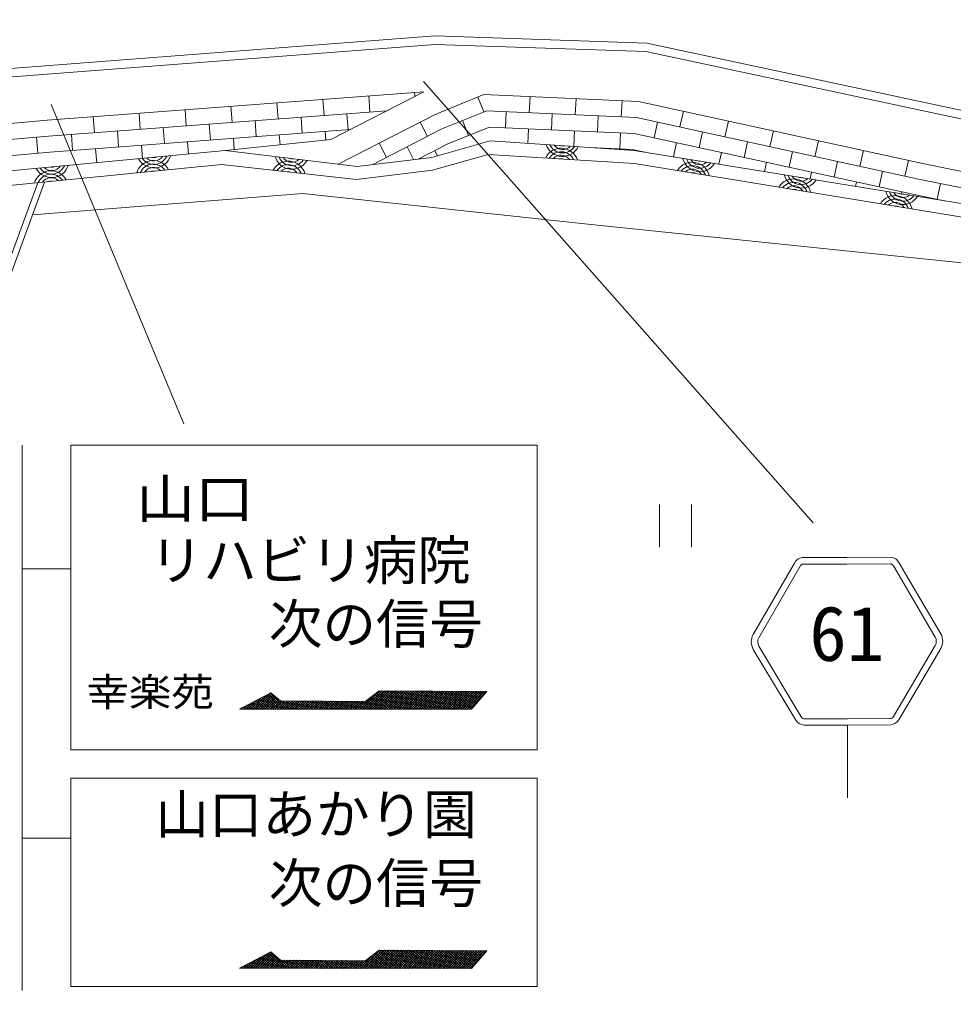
# Model space of a CAD drawing. Units: millimetres, scale not verified. Extents: x 40000 to 680000, y 20000 to 380000.
# Drawn here: x 251407 to 295022, y 243092 to 288422 of the extents above; entities that cross this region are included whole.
import ezdxf
from ezdxf.enums import TextEntityAlignment as Align

# ---------------------------------------------------------------- set-up
doc = ezdxf.new("R2010")
doc.units = ezdxf.units.MM
doc.header["$LTSCALE"] = 1000
doc.linetypes.add('CHAIN', pattern=[18.5, 12, -1.5, 3.5, -1.5])
for name, color, linetype, lineweight in [('M-BGD', 7, 'Continuous', 13), ('M-BMK', 2, 'CHAIN', 13), ('M-STR-STRC', 7, 'Continuous', 13), ('M-STR-STRD', 7, 'Continuous', 13)]:
    doc.layers.add(name, color=color, linetype=linetype, lineweight=lineweight)
doc.styles.add('ＭＳ ゴシック', font='')
doc.styles.get('ＭＳ ゴシック').set_extended_font_data('MS Gothic')

msp = doc.modelspace()

# ---------------------------------------------------------------- linework, layer by layer
at = {"layer": 'M-BGD'}
for p, q in [((265572, 284690), (265628, 283942)), ((267716, 284852), (267772, 284104)), ((269860, 285013), (269873, 284835)), ((272817, 284798), (273098, 284102)), ((275246, 284817), (275213, 284068)), ((277394, 284722), (277361, 283973)), ((261284, 284368), (261340, 283620)), ((263428, 284529), (263484, 283781)), ((279542, 284628), (279509, 283878)), ((252770, 282975), (268563, 284163)), ((254852, 283884), (254908, 283136)), ((256996, 284045), (257052, 283297)), ((259140, 284206), (259196, 283458)), ((264556, 283862), (264612, 283114)), ((270823, 283992), (266293, 281670)), ((266700, 284023), (266756, 283275)), ((271136, 283309), (273228, 284155)), ((273228, 284155), (280211, 283848)), ((274139, 284115), (274106, 283366)), ((276287, 284020), (276254, 283271)), ((278435, 283926), (278402, 283176)), ((280211, 283848), (293382, 280973)), ((282408, 284136), (282249, 283403)), ((258124, 283378), (258181, 282630)), ((260268, 283539), (260324, 282791)), ((262412, 283700), (262468, 282953)), ((270119, 283631), (270461, 282963)), ((271448, 282626), (273358, 283398)), ((272101, 283699), (272382, 283004)), ((273358, 283398), (280114, 283101)), ((275180, 283318), (275150, 282633)), ((281198, 283632), (281038, 282899)), ((284509, 283677), (284349, 282944)), ((240384, 281865), (252770, 282975)), ((252200, 282924), (252267, 282177)), ((252831, 282227), (266843, 283282)), ((253836, 283055), (253893, 282307)), ((255980, 283216), (256037, 282469)), ((261396, 282872), (261436, 282346)), ((263540, 283033), (263575, 282570)), ((265684, 283195), (265714, 282795)), ((267901, 281651), (271136, 283309)), ((277328, 283224), (277296, 282491)), ((279476, 283129), (279443, 282380)), ((280114, 283101), (293256, 280233)), ((283299, 283174), (283139, 282441)), ((286610, 283219), (286450, 282486)), ((257109, 282549), (257155, 281937)), ((259252, 282711), (259296, 282139)), ((268206, 282650), (268548, 281983)), ((269505, 282473), (269808, 281880)), ((270049, 281909), (271448, 282626)), ((278066, 282441), (280016, 282355)), ((278369, 282427), (278369, 282421)), ((282089, 282670), (281944, 282009)), ((285399, 282715), (285239, 281982)), ((288710, 282760), (288550, 282027)), ((240413, 281115), (252831, 282227)), ((254965, 282388), (255014, 281735)), ((270803, 282296), (270926, 282057)), ((280016, 282355), (280617, 282224)), ((284189, 282212), (284070, 281664)), ((287500, 282257), (287340, 281524)), ((290811, 282302), (290651, 281569)), ((286290, 281753), (286195, 281320)), ((289600, 281798), (289441, 281066)), ((292911, 281843), (292751, 281111)), ((288390, 281295), (288321, 280976)), ((291701, 281340), (291541, 280607)), ((245943, 263610), (252263, 280801)), ((246217, 263510), (252585, 280833)), ((290491, 280836), (290446, 280631)), ((293382, 280973), (305193, 278547)), ((294409, 280762), (294258, 280028)), ((292591, 280378), (292572, 280287)), ((293256, 280234), (294583, 279961)), ((281290, 265784), (281290, 263784)), ((282790, 265784), (282790, 263784))]:
    msp.add_line(p, q, dxfattribs=at)
for points in [[(204138, 281264), (204211, 283074), (240355, 282616), (252708, 283722), (270284, 285045), (265940, 282819), (261011, 282301)], [(270823, 283992), (273098, 284911), (280308, 284594), (293507, 281713), (305469, 279256), (318962, 277799), (318880, 275734)], [(191450, 273666), (198843, 281416), (222251, 280745), (240088, 280326), (261011, 282301), (267175, 281564), (270662, 281983), (273382, 282750), (280113, 282305), (305081, 278260), (310277, 276124), (318089, 275427), (321837, 276883), (325033, 276814)], [(324687, 276081), (321803, 276133), (318228, 274651), (309754, 275523), (304558, 277693), (280130, 281704), (273295, 282114), (270697, 281381), (267140, 280954), (260846, 281651), (240079, 279594), (222102, 280135), (199104, 280780), (191938, 273186), (191450, 273666)], [(252022, 279300), (264641, 280302), (277944, 278858), (300527, 276538), (309754, 275523)]]:
    msp.add_lwpolyline(points, dxfattribs=at)
for centre, radius, start, end in [((276694, 281597), 812, 19.1892, 153.9494), ((276768, 282839), 812, 198.8403, 333.6005), ((276768, 282839), 650, 204.9561, 327.4848), ((276768, 282839), 488, 216.0888, 316.3521), ((276768, 282839), 325, 250.278, 282.1628), ((257688, 282301), 812, 208.0112, 342.7715), ((257688, 282301), 650, 214.127, 336.6557), ((257688, 282301), 488, 225.2597, 325.523), ((257688, 282301), 325, 259.449, 291.3337), ((264130, 282243), 812, 195.8043, 330.5645), ((264130, 282243), 650, 201.92, 324.4487), ((264130, 282243), 488, 213.0527, 313.3161), ((276694, 281597), 650, 25.3049, 147.8336), ((276694, 281597), 488, 36.4376, 136.7009), ((252910, 281850), 812, 208.0112, 342.7715), ((252910, 281850), 650, 214.127, 336.6557), ((252910, 281850), 488, 225.2597, 325.523), ((252910, 281850), 325, 259.449, 291.3337), ((257658, 281022), 812, 28.2781, 163.0383), ((257658, 281022), 650, 34.3939, 156.9225), ((257658, 281022), 488, 45.5265, 145.7899), ((263958, 280992), 812, 16.2971, 151.0574), ((263958, 280992), 650, 22.4129, 144.9416), ((264130, 282243), 325, 247.242, 279.1268), ((276694, 281597), 325, 70.6269, 102.5117), ((282820, 280945), 812, 13.2969, 148.0571), ((282820, 280945), 650, 19.4127, 141.9413), ((283170, 282126), 812, 193.4173, 328.1775), ((283170, 282126), 650, 199.5331, 322.0618), ((283170, 282126), 488, 210.6657, 310.9291), ((283170, 282126), 325, 244.855, 276.7398), ((252882, 280548), 812, 28.2781, 163.0383), ((252882, 280548), 650, 34.3939, 156.9225), ((257658, 281022), 325, 79.7158, 111.6006), ((263958, 280992), 488, 33.5456, 133.8089), ((263958, 280992), 325, 67.7349, 99.6196), ((282820, 280945), 488, 30.5453, 130.8087), ((282820, 280945), 325, 64.7346, 96.6194), ((287909, 281359), 812, 193.4173, 328.1775), ((287909, 281359), 650, 199.5331, 322.0618), ((287909, 281359), 488, 210.6657, 310.9291), ((287909, 281359), 325, 244.855, 276.7398), ((252882, 280548), 488, 45.5265, 145.7899), ((252882, 280548), 325, 79.7158, 111.6006), ((287557, 280168), 812, 13.2969, 148.0571), ((287557, 280168), 650, 19.4127, 141.9413), ((287557, 280168), 488, 30.5453, 130.8087), ((287557, 280168), 325, 64.7346, 96.6194), ((292293, 279390), 812, 13.2969, 148.0571), ((292647, 280591), 812, 193.4173, 328.1775), ((292647, 280591), 650, 199.5331, 322.0618), ((292647, 280591), 488, 210.6657, 310.9291), ((292647, 280591), 325, 244.855, 276.7398), ((292293, 279390), 650, 19.4127, 141.9413), ((292293, 279390), 488, 30.5453, 130.8087), ((292293, 279390), 325, 64.7346, 96.6194)]:
    msp.add_arc(centre, radius, start, end, dxfattribs=at)
at = {"layer": 'M-BMK'}
msp.add_arc((245173, -288574), 583863, 80.08442, 87.67866, dxfattribs=at)
at = {"layer": 'M-STR-STRC'}
for p, q in [((270275, 285522), (288468, 264932)), ((252894, 284444), (259083, 269551)), ((251530, 268554), (251530, 243092)), ((287594, 263048), (285664, 259705)), ((292470, 263068), (294429, 259742)), ((251530, 262778), (253805, 262778)), ((287854, 262898), (285923, 259555)), ((292212, 262916), (294170, 259589)), ((285672, 259017), (287652, 255710)), ((285930, 259171), (287910, 255864)), ((294167, 259205), (292215, 255882)), ((294426, 259054), (292473, 255730)), ((268224, 257079), (267424, 256227)), ((268337, 257078), (267537, 256227)), ((268450, 257077), (267651, 256227)), ((268563, 257077), (267764, 256227)), ((268676, 257076), (267878, 256227)), ((268789, 257075), (267991, 256227)), ((268902, 257075), (268105, 256227)), ((269105, 256225), (268202, 257074)), ((269015, 257074), (268218, 256226)), ((269226, 256225), (268318, 257078)), ((269128, 257073), (268332, 256226)), ((269347, 256225), (268440, 257077)), ((269241, 257073), (268445, 256226)), ((269354, 257072), (268559, 256226)), ((269468, 256225), (268562, 257077)), ((269467, 257071), (268672, 256226)), ((269589, 256224), (268683, 257076)), ((269580, 257071), (268786, 256226)), ((269710, 256224), (268805, 257075)), ((269693, 257070), (268899, 256225)), ((269831, 256224), (268926, 257075)), ((269806, 257069), (269013, 256225)), ((269952, 256224), (269048, 257074)), ((269919, 257069), (269126, 256225)), ((270073, 256224), (269170, 257073)), ((270032, 257068), (269240, 256225)), ((270194, 256224), (269291, 257072)), ((270145, 257067), (269353, 256225)), ((270315, 256223), (269413, 257072)), ((270258, 257067), (269467, 256225)), ((270436, 256223), (269535, 257071)), ((270371, 257066), (269580, 256224)), ((270557, 256223), (269656, 257070)), ((270484, 257065), (269694, 256224)), ((270678, 256223), (269778, 257069)), ((270597, 257065), (269807, 256224)), ((270799, 256223), (269899, 257069)), ((270710, 257064), (269921, 256224)), ((270920, 256223), (270021, 257068)), ((270823, 257063), (270034, 256224)), ((271041, 256222), (270143, 257067)), ((270936, 257063), (270148, 256224)), ((271049, 257062), (270261, 256224)), ((271162, 256222), (270264, 257067)), ((271162, 257061), (270375, 256223)), ((271283, 256222), (270386, 257066)), ((271275, 257061), (270488, 256223)), ((271404, 256222), (270508, 257065)), ((271388, 257060), (270602, 256223)), ((271525, 256222), (270629, 257064)), ((271501, 257059), (270715, 256223)), ((271646, 256222), (270751, 257064)), ((271614, 257058), (270829, 256223)), ((271767, 256221), (270873, 257063)), ((271727, 257058), (270942, 256223)), ((271888, 256221), (270994, 257062)), ((271840, 257057), (271056, 256222)), ((272010, 256221), (271116, 257061)), ((271953, 257056), (271169, 256222)), ((272131, 256221), (271237, 257061)), ((272066, 257056), (271283, 256222)), ((272252, 256221), (271359, 257060)), ((272179, 257055), (271396, 256222)), ((272373, 256221), (271481, 257059)), ((272292, 257054), (271510, 256222)), ((272494, 256220), (271602, 257059)), ((272405, 257054), (271623, 256222)), ((272562, 256270), (271724, 257058)), ((272518, 257053), (271737, 256222)), ((272616, 256333), (271846, 257057)), ((272631, 257052), (271850, 256221)), ((272744, 257052), (271964, 256221)), ((272670, 256395), (271967, 257056)), ((272857, 257051), (272077, 256221)), ((272725, 256458), (272089, 257056)), ((272970, 257050), (272191, 256221)), ((272779, 256520), (272210, 257055)), ((273083, 257050), (272304, 256221)), ((272833, 256583), (272332, 257054)), ((273196, 257049), (272418, 256221)), ((272888, 256646), (272454, 257053)), ((272942, 256708), (272575, 257053)), ((272996, 256771), (272697, 257052)), ((273050, 256833), (272819, 257051)), ((273105, 256896), (272940, 257051)), ((273159, 256959), (273062, 257050)), ((273213, 257021), (273184, 257049)), ((262473, 256643), (262089, 256235)), ((262694, 256757), (262203, 256235)), ((262916, 256872), (262316, 256234)), ((262811, 256234), (262410, 256610)), ((263137, 256986), (262430, 256234)), ((262932, 256234), (262488, 256651)), ((263210, 256943), (262543, 256234)), ((263053, 256233), (262566, 256691)), ((263174, 256233), (262644, 256731)), ((263273, 256889), (262657, 256234)), ((263295, 256233), (262722, 256772)), ((263336, 256835), (262770, 256234)), ((263416, 256233), (262800, 256812)), ((263537, 256233), (262878, 256852)), ((263399, 256782), (262884, 256234)), ((263658, 256233), (262956, 256893)), ((263462, 256728), (262997, 256234)), ((263779, 256232), (263034, 256933)), ((263525, 256674), (263111, 256233)), ((263900, 256232), (263112, 256973)), ((263589, 256620), (263224, 256233)), ((263691, 256609), (263338, 256233)), ((263804, 256608), (263451, 256233)), ((263917, 256607), (263565, 256233)), ((264021, 256232), (263620, 256609)), ((264030, 256606), (263678, 256233)), ((264142, 256232), (263742, 256608)), ((264143, 256606), (263792, 256232)), ((264263, 256232), (263864, 256608)), ((264256, 256605), (263905, 256232)), ((264384, 256232), (263985, 256607)), ((264369, 256604), (264019, 256232)), ((264505, 256231), (264107, 256606)), ((264482, 256603), (264132, 256232)), ((264626, 256231), (264229, 256605)), ((264595, 256603), (264246, 256232)), ((264747, 256231), (264351, 256604)), ((264708, 256602), (264359, 256232)), ((264868, 256231), (264472, 256603)), ((264820, 256601), (264473, 256232)), ((264933, 256600), (264586, 256231)), ((264990, 256231), (264594, 256603)), ((265046, 256600), (264700, 256231)), ((265111, 256231), (264716, 256602)), ((265159, 256599), (264813, 256231)), ((265232, 256230), (264837, 256601)), ((265272, 256598), (264927, 256231)), ((265353, 256230), (264959, 256600)), ((265385, 256597), (265040, 256231)), ((265474, 256230), (265081, 256599)), ((265498, 256597), (265154, 256231)), ((265595, 256230), (265203, 256599)), ((265611, 256596), (265267, 256230)), ((265716, 256230), (265324, 256598)), ((265724, 256595), (265381, 256230)), ((265837, 256230), (265446, 256597)), ((265837, 256594), (265494, 256230)), ((265958, 256229), (265568, 256596)), ((265950, 256594), (265608, 256230)), ((266079, 256229), (265689, 256595)), ((266063, 256593), (265721, 256230)), ((266200, 256229), (265811, 256595)), ((266176, 256592), (265835, 256230)), ((266321, 256229), (265933, 256594)), ((266289, 256591), (265948, 256229)), ((266442, 256229), (266055, 256593)), ((266402, 256591), (266062, 256229)), ((266515, 256590), (266175, 256229)), ((266563, 256229), (266176, 256592)), ((266627, 256589), (266289, 256229)), ((266684, 256228), (266298, 256591)), ((266740, 256588), (266402, 256229)), ((266805, 256228), (266420, 256591)), ((266853, 256588), (266516, 256229)), ((266926, 256228), (266541, 256590)), ((266966, 256587), (266629, 256229)), ((267047, 256228), (266663, 256589)), ((267079, 256586), (266743, 256228)), ((267168, 256228), (266785, 256588)), ((267192, 256585), (266856, 256228)), ((267289, 256228), (266907, 256587)), ((267305, 256585), (266970, 256228)), ((267410, 256227), (267028, 256587)), ((267418, 256584), (267083, 256228)), ((267531, 256227), (267150, 256586)), ((267531, 256583), (267197, 256228)), ((267652, 256227), (267272, 256585)), ((267872, 256825), (267310, 256228)), ((267773, 256227), (267394, 256584)), ((267894, 256227), (267515, 256583)), ((268015, 256227), (267598, 256619)), ((268136, 256226), (267665, 256669)), ((268257, 256226), (267732, 256720)), ((268378, 256226), (267800, 256770)), ((268500, 256226), (267867, 256821)), ((268621, 256226), (267934, 256872)), ((268742, 256226), (268001, 256922)), ((268863, 256225), (268068, 256973)), ((268984, 256225), (268135, 257023)), ((261722, 256235), (261708, 256248)), ((261810, 256300), (261749, 256235)), ((261843, 256235), (261786, 256288)), ((262031, 256415), (261863, 256235)), ((261964, 256235), (261864, 256328)), ((262085, 256235), (261942, 256369)), ((262252, 256529), (261976, 256235)), ((262206, 256235), (262020, 256409)), ((262327, 256234), (262098, 256449)), ((262448, 256234), (262176, 256490)), ((262569, 256234), (262254, 256530)), ((262690, 256234), (262332, 256570)), ((290065, 255475), (290065, 252089)), ((251530, 250199), (253805, 250199)), ((263137, 244886), (262430, 244135)), ((263210, 244843), (262543, 244134)), ((263273, 244789), (262657, 244134)), ((263658, 244133), (262956, 244793)), ((263779, 244133), (263034, 244833)), ((263900, 244132), (263112, 244873)), ((268224, 244979), (267424, 244128)), ((268337, 244978), (267537, 244127)), ((268450, 244978), (267651, 244127)), ((268563, 244977), (267764, 244127)), ((268676, 244976), (267878, 244127)), ((268789, 244976), (267991, 244127)), ((268742, 244126), (268001, 244822)), ((268863, 244126), (268068, 244873)), ((268902, 244975), (268105, 244127)), ((268984, 244126), (268135, 244924)), ((269105, 244125), (268202, 244974)), ((269015, 244974), (268218, 244127)), ((269226, 244125), (268318, 244978)), ((269128, 244974), (268332, 244126)), ((269347, 244125), (268440, 244978)), ((269241, 244973), (268445, 244126)), ((269354, 244972), (268559, 244126)), ((269468, 244125), (268562, 244977)), ((269467, 244972), (268672, 244126)), ((269589, 244125), (268683, 244976)), ((269580, 244971), (268786, 244126)), ((269710, 244125), (268805, 244975)), ((269693, 244970), (268899, 244126)), ((269831, 244124), (268926, 244975)), ((269806, 244969), (269013, 244125)), ((269952, 244124), (269048, 244974)), ((269919, 244969), (269126, 244125)), ((270073, 244124), (269170, 244973)), ((270032, 244968), (269240, 244125)), ((270194, 244124), (269291, 244973)), ((270145, 244967), (269353, 244125)), ((270315, 244124), (269413, 244972)), ((270258, 244967), (269467, 244125)), ((270436, 244124), (269535, 244971)), ((270371, 244966), (269580, 244125)), ((270557, 244123), (269656, 244970)), ((270484, 244965), (269694, 244125)), ((270678, 244123), (269778, 244970)), ((270597, 244965), (269807, 244124)), ((270799, 244123), (269899, 244969)), ((270710, 244964), (269921, 244124)), ((270920, 244123), (270021, 244968)), ((270823, 244963), (270034, 244124)), ((271041, 244123), (270143, 244967)), ((270936, 244963), (270148, 244124)), ((271049, 244962), (270261, 244124)), ((271162, 244123), (270264, 244967)), ((271162, 244961), (270375, 244124)), ((271283, 244122), (270386, 244966)), ((271275, 244961), (270488, 244123)), ((271404, 244122), (270508, 244965)), ((271388, 244960), (270602, 244123)), ((271525, 244122), (270629, 244965)), ((271501, 244959), (270715, 244123)), ((271646, 244122), (270751, 244964)), ((271614, 244959), (270829, 244123)), ((271767, 244122), (270873, 244963)), ((271727, 244958), (270942, 244123)), ((271888, 244122), (270994, 244962)), ((271840, 244957), (271056, 244123)), ((272010, 244121), (271116, 244962)), ((271953, 244957), (271169, 244122)), ((272131, 244121), (271237, 244961)), ((272066, 244956), (271283, 244122)), ((272252, 244121), (271359, 244960)), ((272179, 244955), (271396, 244122)), ((272373, 244121), (271481, 244959)), ((272292, 244955), (271510, 244122)), ((272494, 244121), (271602, 244959)), ((272405, 244954), (271623, 244122)), ((272562, 244170), (271724, 244958)), ((272518, 244953), (271737, 244122)), ((272616, 244233), (271846, 244957)), ((272631, 244953), (271850, 244122)), ((272744, 244952), (271964, 244121)), ((272670, 244295), (271967, 244957)), ((272857, 244951), (272077, 244121)), ((272725, 244358), (272089, 244956)), ((272970, 244951), (272191, 244121)), ((272779, 244421), (272210, 244955)), ((273083, 244950), (272304, 244121)), ((272833, 244483), (272332, 244954)), ((273196, 244949), (272418, 244121)), ((272888, 244546), (272454, 244954)), ((272942, 244608), (272575, 244953)), ((272996, 244671), (272697, 244952)), ((273050, 244734), (272819, 244951)), ((273105, 244796), (272940, 244951)), ((273159, 244859), (273062, 244950)), ((273213, 244921), (273184, 244949)), ((262252, 244429), (261976, 244135)), ((262473, 244543), (262089, 244135)), ((262327, 244135), (262098, 244349)), ((262448, 244134), (262176, 244390)), ((262694, 244658), (262203, 244135)), ((262569, 244134), (262254, 244430)), ((262916, 244772), (262316, 244135)), ((262690, 244134), (262332, 244470)), ((262811, 244134), (262410, 244511)), ((262932, 244134), (262488, 244551)), ((263053, 244134), (262566, 244591)), ((263174, 244133), (262644, 244632)), ((263295, 244133), (262722, 244672)), ((263336, 244736), (262770, 244134)), ((263416, 244133), (262800, 244712)), ((263537, 244133), (262878, 244753)), ((263399, 244682), (262884, 244134)), ((263462, 244628), (262997, 244134)), ((263525, 244574), (263111, 244134)), ((263589, 244521), (263224, 244133)), ((263691, 244509), (263338, 244133)), ((263804, 244508), (263451, 244133)), ((263917, 244507), (263565, 244133)), ((264021, 244132), (263620, 244509)), ((264030, 244507), (263678, 244133)), ((264142, 244132), (263742, 244509)), ((264143, 244506), (263792, 244133)), ((264263, 244132), (263864, 244508)), ((264256, 244505), (263905, 244132)), ((264384, 244132), (263985, 244507)), ((264369, 244504), (264019, 244132)), ((264505, 244132), (264107, 244506)), ((264482, 244504), (264132, 244132)), ((264626, 244131), (264229, 244505)), ((264595, 244503), (264246, 244132)), ((264747, 244131), (264351, 244505)), ((264708, 244502), (264359, 244132)), ((264868, 244131), (264472, 244504)), ((264820, 244501), (264473, 244132)), ((264933, 244501), (264586, 244132)), ((264990, 244131), (264594, 244503)), ((265046, 244500), (264700, 244131)), ((265111, 244131), (264716, 244502)), ((265159, 244499), (264813, 244131)), ((265232, 244131), (264837, 244501)), ((265272, 244498), (264927, 244131)), ((265353, 244130), (264959, 244500)), ((265385, 244498), (265040, 244131)), ((265474, 244130), (265081, 244500)), ((265498, 244497), (265154, 244131)), ((265595, 244130), (265203, 244499)), ((265611, 244496), (265267, 244131)), ((265716, 244130), (265324, 244498)), ((265724, 244495), (265381, 244130)), ((265837, 244130), (265446, 244497)), ((265837, 244495), (265494, 244130)), ((265958, 244130), (265568, 244496)), ((265950, 244494), (265608, 244130)), ((266079, 244129), (265689, 244496)), ((266063, 244493), (265721, 244130)), ((266200, 244129), (265811, 244495)), ((266176, 244492), (265835, 244130)), ((266321, 244129), (265933, 244494)), ((266289, 244492), (265948, 244130)), ((266442, 244129), (266055, 244493)), ((266402, 244491), (266062, 244130)), ((266515, 244490), (266175, 244129)), ((266563, 244129), (266176, 244492)), ((266627, 244489), (266289, 244129)), ((266684, 244129), (266298, 244492)), ((266740, 244489), (266402, 244129)), ((266805, 244128), (266420, 244491)), ((266853, 244488), (266516, 244129)), ((266926, 244128), (266541, 244490)), ((266966, 244487), (266629, 244129)), ((267047, 244128), (266663, 244489)), ((267079, 244486), (266743, 244129)), ((267168, 244128), (266785, 244488)), ((267192, 244486), (266856, 244128)), ((267289, 244128), (266907, 244488)), ((267305, 244485), (266970, 244128)), ((267410, 244128), (267028, 244487)), ((267418, 244484), (267083, 244128)), ((267531, 244127), (267150, 244486)), ((267531, 244483), (267197, 244128)), ((267652, 244127), (267272, 244485)), ((267872, 244725), (267310, 244128)), ((267773, 244127), (267394, 244484)), ((267894, 244127), (267515, 244483)), ((268015, 244127), (267598, 244519)), ((268136, 244127), (267665, 244570)), ((268257, 244126), (267732, 244620)), ((268378, 244126), (267800, 244671)), ((268500, 244126), (267867, 244721)), ((268621, 244126), (267934, 244772)), ((261722, 244135), (261708, 244148)), ((261810, 244201), (261749, 244135)), ((261843, 244135), (261786, 244188)), ((262031, 244315), (261863, 244135)), ((261964, 244135), (261864, 244229)), ((262085, 244135), (261942, 244269)), ((262206, 244135), (262020, 244309))]:
    msp.add_line(p, q, dxfattribs=at)
for points in [[(253805, 254331), (253805, 268554), (275583, 268554), (275583, 254331)], [(268209, 257079), (267551, 256583), (263602, 256609), (263151, 256993), (261684, 256235), (272519, 256220), (273237, 257049)], [(275583, 243289), (253805, 243289), (253805, 253011), (275583, 253011)], [(268209, 244979), (267551, 244483), (263602, 244509), (263151, 244893), (261684, 244136), (272519, 244121), (273237, 244949)]]:
    msp.add_lwpolyline(points, close=True, dxfattribs=at)
for points in [[(292095, 263318), (290031, 263301), (287967, 263301)], [(292062, 263018), (290034, 263001), (288003, 263001)], [(292058, 255792), (290063, 255775), (288067, 255775)], [(292098, 255492), (290065, 255475), (288029, 255475)]]:
    msp.add_lwpolyline(points, dxfattribs=at)
for centre, radius, start, end in [((287984, 262874), 427, 92.2957, 156.0237), ((288025, 262811), 191, 96.537, 152.9574), ((292042, 262827), 191, 27.5158, 83.9361), ((292082, 262891), 427, 24.4495, 88.1774), ((286290, 259369), 711, 151.8097, 209.6688), ((286290, 259369), 412, 151.8097, 209.6688), ((293805, 259400), 412, 330.8043, 28.6634), ((293805, 259400), 711, 330.8043, 28.6634), ((288143, 256077), 612, 216.7635, 259.347), ((288078, 255978), 203, 214.0004, 273.155), ((292045, 255995), 203, 267.3181, 326.4727), ((291980, 256093), 612, 281.1261, 323.7096)]:
    msp.add_arc(centre, radius, start, end, dxfattribs=at)
at = {"layer": 'M-STR-STRD'}
for points in [[(303956, 282355), (280701, 287316), (270814, 287660), (240047, 285296), (203568, 285797), (195144, 283613), (191025, 281100)], [(303872, 281964), (280652, 286918), (270822, 287259), (240060, 284896), (203617, 285396), (195302, 283240), (191234, 280759)]]:
    msp.add_lwpolyline(points, dxfattribs=at)

# ---------------------------------------------------------------- texts
at = {"layer": 'M-STR-STRC', "style": 'ＭＳ ゴシック', "width": 1.1}
for s, height, p in [('山口', 1833, (259603, 264583)), ('幸楽苑', 1320, (257507, 255972))]:
    msp.add_text(s, height=height, dxfattribs=at).set_placement(p, align=Align.BOTTOM_CENTER)
at = {"layer": 'M-STR-STRC', "style": 'ＭＳ ゴシック'}
for s, p in [('リハビリ病院', (264985, 261713)), ('次の信号', (268054, 258740)), ('山口あかり園', (265255, 249855)), ('次の信号', (268054, 246641))]:
    msp.add_text(s, height=1833, dxfattribs=at).set_placement(p, align=Align.BOTTOM_CENTER)
msp.add_text('61', height=2566, dxfattribs=at).set_placement((288288, 257709), align=Align.BOTTOM_LEFT)

doc.saveas('drawing.dxf')
